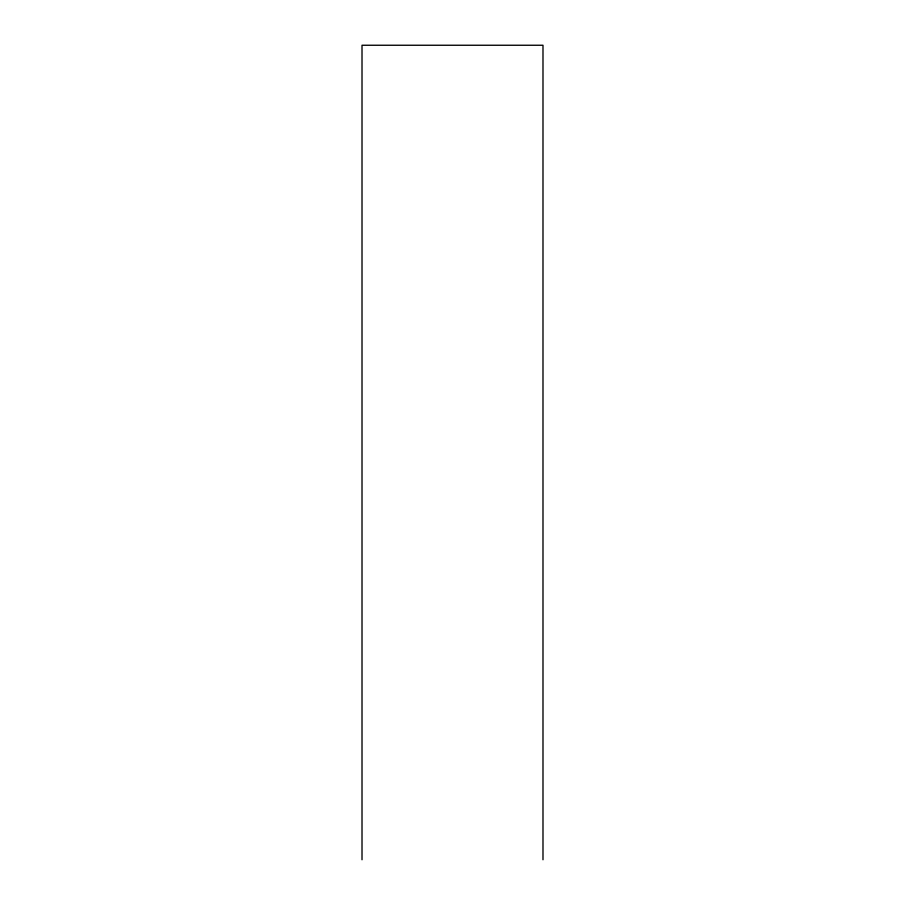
<?xml version="1.0" encoding="UTF-8"?>
<svg xmlns="http://www.w3.org/2000/svg" width="905" height="905" viewBox="0 0 905 905"><rect width="100%" height="100%" fill="white"/><g stroke="black" fill="none" stroke-linecap="round" stroke-linejoin="round"><path stroke-width="1.36" d="M542.989 859.75L542.989 45.25L362.011 45.25L362.011 859.75"/></g></svg>
